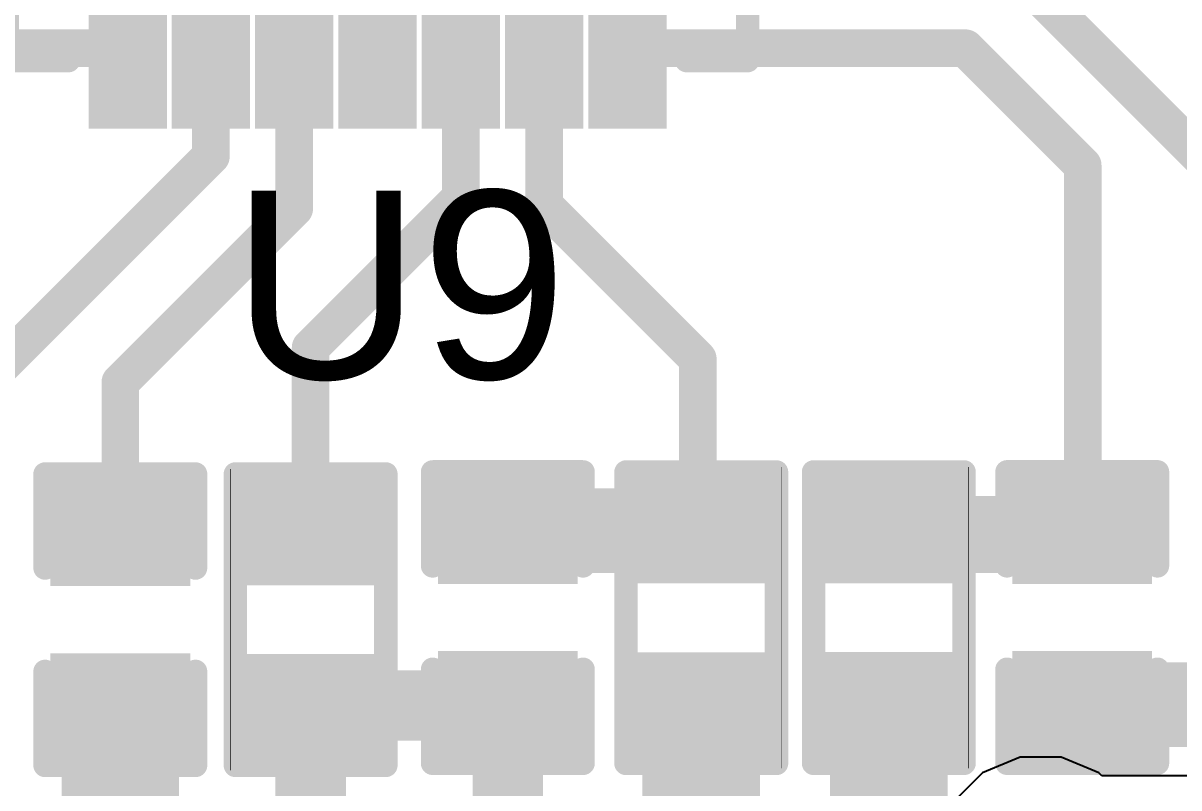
# Model space of a CAD drawing. Header units: inches. Extents: x -1 to 208, y -10 to 150.
# Drawn here: x 12.61 to 18.86, y 43.75 to 47.88 of the extents above; entities that cross this region are included whole.
import ezdxf

# ---------------------------------------------------------------- set-up
doc = ezdxf.new("R2010")
doc.units = ezdxf.units.IN
for name, color, linetype in [('Bottom Layer', 5, 'Continuous'), ('Top Layer', 1, 'Continuous'), ('Top Overlay', 2, 'Continuous'), ('Top Paste', 8, 'Continuous'), ('Top Solder', 216, 'Continuous')]:
    doc.layers.add(name, color=color, linetype=linetype)
doc.styles.add('Arial', font='', dxfattribs={"height": 0.2})
doc.styles.get('Arial').set_extended_font_data('Arial')

# ---------------------------------------------------------------- blocks, each defined once
blk = doc.blocks.new('QFN_28_EP_4_4__7')
at = {"layer": 'Top Layer'}
for points in [[(-1.24, 2.2655), (-1.24, 1.6005), (-1.46, 1.6005), (-1.46, 2.2655)], [(-0.79, 2.2655), (-0.79, 1.6005), (-1.01, 1.6005), (-1.01, 2.2655)], [(-0.34, 2.2655), (-0.34, 1.6005), (-0.56, 1.6005), (-0.56, 2.2655)], [(0.11, 2.2655), (0.11, 1.6005), (-0.11, 1.6005), (-0.11, 2.2655)], [(0.56, 2.2655), (0.56, 1.6005), (0.34, 1.6005), (0.34, 2.2655)], [(1.01, 2.2655), (1.01, 1.6005), (0.79, 1.6005), (0.79, 2.2655)], [(1.46, 2.2655), (1.46, 1.6005), (1.24, 1.6005), (1.24, 2.2655)], [(-2.2655, 1.46), (-1.6005, 1.46), (-1.6005, 1.24), (-2.2655, 1.24)], [(1.6005, 1.46), (2.2655, 1.46), (2.2655, 1.24), (1.6005, 1.24)], [(-1.2, -1.2), (-1.2, 1.2), (1.2, 1.2), (1.2, -1.2)], [(-2.2655, 1.01), (-1.6005, 1.01), (-1.6005, 0.79), (-2.2655, 0.79)], [(1.6005, 1.01), (2.2655, 1.01), (2.2655, 0.79), (1.6005, 0.79)], [(-2.2655, 0.56), (-1.6005, 0.56), (-1.6005, 0.34), (-2.2655, 0.34)], [(1.6005, 0.56), (2.2655, 0.56), (2.2655, 0.34), (1.6005, 0.34)], [(-2.2655, 0.11), (-1.6005, 0.11), (-1.6005, -0.11), (-2.2655, -0.11)], [(1.6005, 0.11), (2.2655, 0.11), (2.2655, -0.11), (1.6005, -0.11)], [(-2.2655, -0.34), (-1.6005, -0.34), (-1.6005, -0.56), (-2.2655, -0.56)], [(1.6005, -0.34), (2.2655, -0.34), (2.2655, -0.56), (1.6005, -0.56)], [(-2.2655, -0.79), (-1.6005, -0.79), (-1.6005, -1.01), (-2.2655, -1.01)], [(1.6005, -0.79), (2.2655, -0.79), (2.2655, -1.01), (1.6005, -1.01)], [(-2.2655, -1.24), (-1.6005, -1.24), (-1.6005, -1.46), (-2.2655, -1.46)], [(1.6005, -1.24), (2.2655, -1.24), (2.2655, -1.46), (1.6005, -1.46)], [(-1.46, -2.2655), (-1.46, -1.6005), (-1.24, -1.6005), (-1.24, -2.2655)], [(-1.01, -2.2655), (-1.01, -1.6005), (-0.79, -1.6005), (-0.79, -2.2655)], [(-0.56, -2.2655), (-0.56, -1.6005), (-0.34, -1.6005), (-0.34, -2.2655)], [(-0.11, -2.2655), (-0.11, -1.6005), (0.11, -1.6005), (0.11, -2.2655)], [(0.34, -2.2655), (0.34, -1.6005), (0.56, -1.6005), (0.56, -2.2655)], [(0.79, -2.2655), (0.79, -1.6005), (1.01, -1.6005), (1.01, -2.2655)], [(1.24, -2.2655), (1.24, -1.6005), (1.46, -1.6005), (1.46, -2.2655)]]:
    blk.add_hatch(color=1, dxfattribs=at).paths.add_polyline_path(points)
at = {"layer": 'Top Paste'}
for points in [[(-1.24, 2.2655), (-1.24, 1.6005), (-1.46, 1.6005), (-1.46, 2.2655)], [(-0.79, 2.2655), (-0.79, 1.6005), (-1.01, 1.6005), (-1.01, 2.2655)], [(-0.34, 2.2655), (-0.34, 1.6005), (-0.56, 1.6005), (-0.56, 2.2655)], [(0.11, 2.2655), (0.11, 1.6005), (-0.11, 1.6005), (-0.11, 2.2655)], [(0.56, 2.2655), (0.56, 1.6005), (0.34, 1.6005), (0.34, 2.2655)], [(1.01, 2.2655), (1.01, 1.6005), (0.79, 1.6005), (0.79, 2.2655)], [(1.46, 2.2655), (1.46, 1.6005), (1.24, 1.6005), (1.24, 2.2655)], [(-2.2655, 1.46), (-1.6005, 1.46), (-1.6005, 1.24), (-2.2655, 1.24)], [(1.6005, 1.46), (2.2655, 1.46), (2.2655, 1.24), (1.6005, 1.24)], [(-1.2, -1.2), (-1.2, 1.2), (1.2, 1.2), (1.2, -1.2)], [(-2.2655, 1.01), (-1.6005, 1.01), (-1.6005, 0.79), (-2.2655, 0.79)], [(1.6005, 1.01), (2.2655, 1.01), (2.2655, 0.79), (1.6005, 0.79)], [(-2.2655, 0.56), (-1.6005, 0.56), (-1.6005, 0.34), (-2.2655, 0.34)], [(1.6005, 0.56), (2.2655, 0.56), (2.2655, 0.34), (1.6005, 0.34)], [(-2.2655, 0.11), (-1.6005, 0.11), (-1.6005, -0.11), (-2.2655, -0.11)], [(1.6005, 0.11), (2.2655, 0.11), (2.2655, -0.11), (1.6005, -0.11)], [(-2.2655, -0.34), (-1.6005, -0.34), (-1.6005, -0.56), (-2.2655, -0.56)], [(1.6005, -0.34), (2.2655, -0.34), (2.2655, -0.56), (1.6005, -0.56)], [(-2.2655, -0.79), (-1.6005, -0.79), (-1.6005, -1.01), (-2.2655, -1.01)], [(1.6005, -0.79), (2.2655, -0.79), (2.2655, -1.01), (1.6005, -1.01)], [(-2.2655, -1.24), (-1.6005, -1.24), (-1.6005, -1.46), (-2.2655, -1.46)], [(1.6005, -1.24), (2.2655, -1.24), (2.2655, -1.46), (1.6005, -1.46)], [(-1.46, -2.2655), (-1.46, -1.6005), (-1.24, -1.6005), (-1.24, -2.2655)], [(-1.01, -2.2655), (-1.01, -1.6005), (-0.79, -1.6005), (-0.79, -2.2655)], [(-0.56, -2.2655), (-0.56, -1.6005), (-0.34, -1.6005), (-0.34, -2.2655)], [(-0.11, -2.2655), (-0.11, -1.6005), (0.11, -1.6005), (0.11, -2.2655)], [(0.34, -2.2655), (0.34, -1.6005), (0.56, -1.6005), (0.56, -2.2655)], [(0.79, -2.2655), (0.79, -1.6005), (1.01, -1.6005), (1.01, -2.2655)], [(1.24, -2.2655), (1.24, -1.6005), (1.46, -1.6005), (1.46, -2.2655)]]:
    blk.add_hatch(color=8, dxfattribs=at).paths.add_polyline_path(points)
at = {"layer": 'Top Solder'}
for points in [[(-1.1384, 2.3671), (-1.1384, 1.4989), (-1.5616, 1.4989), (-1.5616, 2.3671)], [(-0.6884, 2.3671), (-0.6884, 1.4989), (-1.1116, 1.4989), (-1.1116, 2.3671)], [(-0.2384, 2.3671), (-0.2384, 1.4989), (-0.6616, 1.4989), (-0.6616, 2.3671)], [(0.2116, 2.3671), (0.2116, 1.4989), (-0.2116, 1.4989), (-0.2116, 2.3671)], [(0.6616, 2.3671), (0.6616, 1.4989), (0.2384, 1.4989), (0.2384, 2.3671)], [(1.1116, 2.3671), (1.1116, 1.4989), (0.6884, 1.4989), (0.6884, 2.3671)], [(1.5616, 2.3671), (1.5616, 1.4989), (1.1384, 1.4989), (1.1384, 2.3671)], [(-2.3671, 1.5616), (-1.4989, 1.5616), (-1.4989, 1.1384), (-2.3671, 1.1384)], [(1.4989, 1.5616), (2.3671, 1.5616), (2.3671, 1.1384), (1.4989, 1.1384)], [(-1.3016, -1.3016), (-1.3016, 1.3016), (1.3016, 1.3016), (1.3016, -1.3016)], [(-2.3671, 1.1116), (-1.4989, 1.1116), (-1.4989, 0.6884), (-2.3671, 0.6884)], [(1.4989, 1.1116), (2.3671, 1.1116), (2.3671, 0.6884), (1.4989, 0.6884)], [(-2.3671, 0.6616), (-1.4989, 0.6616), (-1.4989, 0.2384), (-2.3671, 0.2384)], [(1.4989, 0.6616), (2.3671, 0.6616), (2.3671, 0.2384), (1.4989, 0.2384)], [(-2.3671, 0.2116), (-1.4989, 0.2116), (-1.4989, -0.2116), (-2.3671, -0.2116)], [(1.4989, 0.2116), (2.3671, 0.2116), (2.3671, -0.2116), (1.4989, -0.2116)], [(-2.3671, -0.2384), (-1.4989, -0.2384), (-1.4989, -0.6616), (-2.3671, -0.6616)], [(1.4989, -0.2384), (2.3671, -0.2384), (2.3671, -0.6616), (1.4989, -0.6616)], [(-2.3671, -0.6884), (-1.4989, -0.6884), (-1.4989, -1.1116), (-2.3671, -1.1116)], [(1.4989, -0.6884), (2.3671, -0.6884), (2.3671, -1.1116), (1.4989, -1.1116)], [(-2.3671, -1.1384), (-1.4989, -1.1384), (-1.4989, -1.5616), (-2.3671, -1.5616)], [(1.4989, -1.1384), (2.3671, -1.1384), (2.3671, -1.5616), (1.4989, -1.5616)], [(-1.5616, -2.3671), (-1.5616, -1.4989), (-1.1384, -1.4989), (-1.1384, -2.3671)], [(-1.1116, -2.3671), (-1.1116, -1.4989), (-0.6884, -1.4989), (-0.6884, -2.3671)], [(-0.6616, -2.3671), (-0.6616, -1.4989), (-0.2384, -1.4989), (-0.2384, -2.3671)], [(-0.2116, -2.3671), (-0.2116, -1.4989), (0.2116, -1.4989), (0.2116, -2.3671)], [(0.2384, -2.3671), (0.2384, -1.4989), (0.6616, -1.4989), (0.6616, -2.3671)], [(0.6884, -2.3671), (0.6884, -1.4989), (1.1116, -1.4989), (1.1116, -2.3671)], [(1.1384, -2.3671), (1.1384, -1.4989), (1.5616, -1.4989), (1.5616, -2.3671)]]:
    blk.add_hatch(color=216, dxfattribs=at).paths.add_polyline_path(points)
at = {"layer": 'Top Overlay'}
for points in [[(-2, 2, 0.127, 0.127, 0), (-2, 1.6698, 0.127, 0.127, 0)], [(-1.6698, 2, 0.127, 0.127, 0), (-2, 2, 0.127, 0.127, 0)], [(2, 2, 0.127, 0.127, 0), (1.6698, 2, 0.127, 0.127, 0)], [(2, 2, 0.127, 0.127, 0), (2, 1.6698, 0.127, 0.127, 0)], [(-2.5146, 1.4478, 0.127, 0.127, 0), (-2.5146, 1.2954, 0.127, 0.127, 0)], [(-2.4384, 1.3716, 0.127, 0.127, 0), (-2.5146, 1.4478, 0.127, 0.127, 0)], [(-2.4384, 1.3716, 0.127, 0.127, 0), (-2.5146, 1.2954, 0.127, 0.127, 0)], [(-2, -1.6698, 0.127, 0.127, 0), (-2, -2, 0.127, 0.127, 0)], [(2, -1.6698, 0.127, 0.127, 0), (2, -2, 0.127, 0.127, 0)], [(-1.6698, -2, 0.127, 0.127, 0), (-2, -2, 0.127, 0.127, 0)], [(2, -2, 0.127, 0.127, 0), (1.6698, -2, 0.127, 0.127, 0)]]:
    blk.add_lwpolyline(points, format="xyseb", dxfattribs=at)
for points in [[(-2.0318, 2, 0.0635, 0.0635, 1), (-1.9683, 2, 0.0635, 0.0635, 1)], [(-2.0318, 2, 0.0635, 0.0635, 1), (-1.9683, 2, 0.0635, 0.0635, 1)], [(-1.7016, 2, 0.0635, 0.0635, 1), (-1.6381, 2, 0.0635, 0.0635, 1)], [(1.6381, 2, 0.0635, 0.0635, 1), (1.7016, 2, 0.0635, 0.0635, 1)], [(1.9683, 2, 0.0635, 0.0635, 1), (2.0318, 2, 0.0635, 0.0635, 1)], [(1.9683, 2, 0.0635, 0.0635, 1), (2.0318, 2, 0.0635, 0.0635, 1)], [(-2.0318, 1.6698, 0.0635, 0.0635, 1), (-1.9683, 1.6698, 0.0635, 0.0635, 1)], [(1.9683, 1.6698, 0.0635, 0.0635, 1), (2.0318, 1.6698, 0.0635, 0.0635, 1)], [(-2.5463, 1.4478, 0.0635, 0.0635, 1), (-2.4829, 1.4478, 0.0635, 0.0635, 1)], [(-2.5463, 1.4478, 0.0635, 0.0635, 1), (-2.4829, 1.4478, 0.0635, 0.0635, 1)], [(-2.4701, 1.3716, 0.0635, 0.0635, 1), (-2.4066, 1.3716, 0.0635, 0.0635, 1)], [(-2.4701, 1.3716, 0.0635, 0.0635, 1), (-2.4066, 1.3716, 0.0635, 0.0635, 1)], [(-2.5463, 1.2954, 0.0635, 0.0635, 1), (-2.4829, 1.2954, 0.0635, 0.0635, 1)], [(-2.5463, 1.2954, 0.0635, 0.0635, 1), (-2.4829, 1.2954, 0.0635, 0.0635, 1)], [(-2.0318, -1.6698, 0.0635, 0.0635, 1), (-1.9683, -1.6698, 0.0635, 0.0635, 1)], [(1.9683, -1.6698, 0.0635, 0.0635, 1), (2.0318, -1.6698, 0.0635, 0.0635, 1)], [(-2.0318, -2, 0.0635, 0.0635, 1), (-1.9683, -2, 0.0635, 0.0635, 1)], [(-2.0318, -2, 0.0635, 0.0635, 1), (-1.9683, -2, 0.0635, 0.0635, 1)], [(-1.7016, -2, 0.0635, 0.0635, 1), (-1.6381, -2, 0.0635, 0.0635, 1)], [(1.6381, -2, 0.0635, 0.0635, 1), (1.7016, -2, 0.0635, 0.0635, 1)], [(1.9683, -2, 0.0635, 0.0635, 1), (2.0318, -2, 0.0635, 0.0635, 1)], [(1.9683, -2, 0.0635, 0.0635, 1), (2.0318, -2, 0.0635, 0.0635, 1)]]:
    blk.add_lwpolyline(points, format="xyseb", close=True, dxfattribs=at)
blk = doc.blocks.new('R___0402_33')
at = {"layer": 'Top Layer'}
for points in [[(-0.6985, -0.3175), (-0.6985, 0.3175), (-0.2413, 0.3175), (-0.2413, -0.3175)], [(0.2413, -0.3175), (0.2413, 0.3175), (0.6985, 0.3175), (0.6985, -0.3175)]]:
    blk.add_hatch(color=1, dxfattribs=at).paths.add_polyline_path(points)
at = {"layer": 'Top Paste'}
for points in [[(-0.6985, -0.3175), (-0.6985, 0.3175), (-0.2413, 0.3175), (-0.2413, -0.3175)], [(0.2413, -0.3175), (0.2413, 0.3175), (0.6985, 0.3175), (0.6985, -0.3175)]]:
    blk.add_hatch(color=8, dxfattribs=at).paths.add_polyline_path(points)
at = {"layer": 'Top Solder'}
for points in [[(-0.7535, -0.3725), (-0.7535, 0.3725), (-0.1863, 0.3725), (-0.1863, -0.3725)], [(0.1863, -0.3725), (0.1863, 0.3725), (0.7535, 0.3725), (0.7535, -0.3725)]]:
    blk.add_hatch(color=216, dxfattribs=at).paths.add_polyline_path(points)
at = {"layer": 'Top Overlay'}
for points in [[(-0.7874, -0.4064, 0.127, 0.127, 0), (-0.7874, 0.4064, 0.127, 0.127, 0)], [(0.7874, 0.4064, 0.127, 0.127, 0), (-0.7874, 0.4064, 0.127, 0.127, 0)], [(0.7874, -0.4064, 0.127, 0.127, 0), (0.7874, 0.4064, 0.127, 0.127, 0)], [(0.7874, -0.4064, 0.127, 0.127, 0), (-0.7874, -0.4064, 0.127, 0.127, 0)], [(0.8128, -0.4318, 0.00323, 0.00323, 0), (-0.8128, -0.4318, 0.00323, 0.00323, 0)]]:
    blk.add_lwpolyline(points, format="xyseb", dxfattribs=at)
for points in [[(-0.8191, 0.4064, 0.0635, 0.0635, 1), (-0.7556, 0.4064, 0.0635, 0.0635, 1)], [(-0.8191, 0.4064, 0.0635, 0.0635, 1), (-0.7556, 0.4064, 0.0635, 0.0635, 1)], [(0.7556, 0.4064, 0.0635, 0.0635, 1), (0.8191, 0.4064, 0.0635, 0.0635, 1)], [(0.7556, 0.4064, 0.0635, 0.0635, 1), (0.8191, 0.4064, 0.0635, 0.0635, 1)], [(-0.8191, -0.4064, 0.0635, 0.0635, 1), (-0.7556, -0.4064, 0.0635, 0.0635, 1)], [(-0.8191, -0.4064, 0.0635, 0.0635, 1), (-0.7556, -0.4064, 0.0635, 0.0635, 1)], [(0.7556, -0.4064, 0.0635, 0.0635, 1), (0.8191, -0.4064, 0.0635, 0.0635, 1)], [(0.7556, -0.4064, 0.0635, 0.0635, 1), (0.8191, -0.4064, 0.0635, 0.0635, 1)], [(-0.8136, -0.4318, 0.00161, 0.00161, 1), (-0.812, -0.4318, 0.00161, 0.00161, 1)], [(0.812, -0.4318, 0.00161, 0.00161, 1), (0.8136, -0.4318, 0.00161, 0.00161, 1)]]:
    blk.add_lwpolyline(points, format="xyseb", close=True, dxfattribs=at)
blk = doc.blocks.new('R___0402_34')
at = {"layer": 'Top Layer'}
for points in [[(-0.6985, -0.3175), (-0.6985, 0.3175), (-0.2413, 0.3175), (-0.2413, -0.3175)], [(0.2413, -0.3175), (0.2413, 0.3175), (0.6985, 0.3175), (0.6985, -0.3175)]]:
    blk.add_hatch(color=1, dxfattribs=at).paths.add_polyline_path(points)
at = {"layer": 'Top Paste'}
for points in [[(-0.6985, -0.3175), (-0.6985, 0.3175), (-0.2413, 0.3175), (-0.2413, -0.3175)], [(0.2413, -0.3175), (0.2413, 0.3175), (0.6985, 0.3175), (0.6985, -0.3175)]]:
    blk.add_hatch(color=8, dxfattribs=at).paths.add_polyline_path(points)
at = {"layer": 'Top Solder'}
for points in [[(-0.7535, -0.3725), (-0.7535, 0.3725), (-0.1863, 0.3725), (-0.1863, -0.3725)], [(0.1863, -0.3725), (0.1863, 0.3725), (0.7535, 0.3725), (0.7535, -0.3725)]]:
    blk.add_hatch(color=216, dxfattribs=at).paths.add_polyline_path(points)
at = {"layer": 'Top Overlay'}
for points in [[(-0.7874, 0.4064, 0.127, 0.127, 0), (-0.7874, -0.4064, 0.127, 0.127, 0)], [(-0.7874, 0.4064, 0.127, 0.127, 0), (0.7874, 0.4064, 0.127, 0.127, 0)], [(0.7874, 0.4064, 0.127, 0.127, 0), (0.7874, -0.4064, 0.127, 0.127, 0)], [(-0.7874, -0.4064, 0.127, 0.127, 0), (0.7874, -0.4064, 0.127, 0.127, 0)], [(-0.8128, -0.4318, 0.00323, 0.00323, 0), (0.8128, -0.4318, 0.00323, 0.00323, 0)]]:
    blk.add_lwpolyline(points, format="xyseb", dxfattribs=at)
for points in [[(-0.8191, 0.4064, 0.0635, 0.0635, 1), (-0.7556, 0.4064, 0.0635, 0.0635, 1)], [(-0.8191, 0.4064, 0.0635, 0.0635, 1), (-0.7556, 0.4064, 0.0635, 0.0635, 1)], [(0.7556, 0.4064, 0.0635, 0.0635, 1), (0.8191, 0.4064, 0.0635, 0.0635, 1)], [(0.7556, 0.4064, 0.0635, 0.0635, 1), (0.8191, 0.4064, 0.0635, 0.0635, 1)], [(-0.8191, -0.4064, 0.0635, 0.0635, 1), (-0.7556, -0.4064, 0.0635, 0.0635, 1)], [(-0.8191, -0.4064, 0.0635, 0.0635, 1), (-0.7556, -0.4064, 0.0635, 0.0635, 1)], [(0.7556, -0.4064, 0.0635, 0.0635, 1), (0.8191, -0.4064, 0.0635, 0.0635, 1)], [(0.7556, -0.4064, 0.0635, 0.0635, 1), (0.8191, -0.4064, 0.0635, 0.0635, 1)], [(-0.8136, -0.4318, 0.00161, 0.00161, 1), (-0.812, -0.4318, 0.00161, 0.00161, 1)], [(0.812, -0.4318, 0.00161, 0.00161, 1), (0.8136, -0.4318, 0.00161, 0.00161, 1)]]:
    blk.add_lwpolyline(points, format="xyseb", close=True, dxfattribs=at)
blk = doc.blocks.new('R___0402_36')
at = {"layer": 'Top Layer'}
for points in [[(-0.6985, -0.3175), (-0.6985, 0.3175), (-0.2413, 0.3175), (-0.2413, -0.3175)], [(0.2413, -0.3175), (0.2413, 0.3175), (0.6985, 0.3175), (0.6985, -0.3175)]]:
    blk.add_hatch(color=1, dxfattribs=at).paths.add_polyline_path(points)
at = {"layer": 'Top Paste'}
for points in [[(-0.6985, -0.3175), (-0.6985, 0.3175), (-0.2413, 0.3175), (-0.2413, -0.3175)], [(0.2413, -0.3175), (0.2413, 0.3175), (0.6985, 0.3175), (0.6985, -0.3175)]]:
    blk.add_hatch(color=8, dxfattribs=at).paths.add_polyline_path(points)
at = {"layer": 'Top Solder'}
for points in [[(-0.7535, -0.3725), (-0.7535, 0.3725), (-0.1863, 0.3725), (-0.1863, -0.3725)], [(0.1863, -0.3725), (0.1863, 0.3725), (0.7535, 0.3725), (0.7535, -0.3725)]]:
    blk.add_hatch(color=216, dxfattribs=at).paths.add_polyline_path(points)
at = {"layer": 'Top Overlay'}
for points in [[(-0.7874, 0.4064, 0.127, 0.127, 0), (-0.7874, -0.4064, 0.127, 0.127, 0)], [(-0.7874, 0.4064, 0.127, 0.127, 0), (0.7874, 0.4064, 0.127, 0.127, 0)], [(0.7874, 0.4064, 0.127, 0.127, 0), (0.7874, -0.4064, 0.127, 0.127, 0)], [(-0.7874, -0.4064, 0.127, 0.127, 0), (0.7874, -0.4064, 0.127, 0.127, 0)], [(-0.8128, -0.4318, 0.00323, 0.00323, 0), (0.8128, -0.4318, 0.00323, 0.00323, 0)]]:
    blk.add_lwpolyline(points, format="xyseb", dxfattribs=at)
for points in [[(-0.8191, 0.4064, 0.0635, 0.0635, 1), (-0.7556, 0.4064, 0.0635, 0.0635, 1)], [(-0.8191, 0.4064, 0.0635, 0.0635, 1), (-0.7556, 0.4064, 0.0635, 0.0635, 1)], [(0.7556, 0.4064, 0.0635, 0.0635, 1), (0.8191, 0.4064, 0.0635, 0.0635, 1)], [(0.7556, 0.4064, 0.0635, 0.0635, 1), (0.8191, 0.4064, 0.0635, 0.0635, 1)], [(-0.8191, -0.4064, 0.0635, 0.0635, 1), (-0.7556, -0.4064, 0.0635, 0.0635, 1)], [(-0.8191, -0.4064, 0.0635, 0.0635, 1), (-0.7556, -0.4064, 0.0635, 0.0635, 1)], [(0.7556, -0.4064, 0.0635, 0.0635, 1), (0.8191, -0.4064, 0.0635, 0.0635, 1)], [(0.7556, -0.4064, 0.0635, 0.0635, 1), (0.8191, -0.4064, 0.0635, 0.0635, 1)], [(-0.8136, -0.4318, 0.00161, 0.00161, 1), (-0.812, -0.4318, 0.00161, 0.00161, 1)], [(0.812, -0.4318, 0.00161, 0.00161, 1), (0.8136, -0.4318, 0.00161, 0.00161, 1)]]:
    blk.add_lwpolyline(points, format="xyseb", close=True, dxfattribs=at)
blk = doc.blocks.new('C___0402_118')
at = {"layer": 'Top Layer'}
for points in [[(-0.6985, -0.3175), (-0.6985, 0.3175), (-0.2413, 0.3175), (-0.2413, -0.3175)], [(0.2413, -0.3175), (0.2413, 0.3175), (0.6985, 0.3175), (0.6985, -0.3175)]]:
    blk.add_hatch(color=1, dxfattribs=at).paths.add_polyline_path(points)
at = {"layer": 'Top Paste'}
for points in [[(-0.6985, -0.3175), (-0.6985, 0.3175), (-0.2413, 0.3175), (-0.2413, -0.3175)], [(0.2413, -0.3175), (0.2413, 0.3175), (0.6985, 0.3175), (0.6985, -0.3175)]]:
    blk.add_hatch(color=8, dxfattribs=at).paths.add_polyline_path(points)
at = {"layer": 'Top Solder'}
for points in [[(-0.7585, -0.3775), (-0.7585, 0.3775), (-0.1813, 0.3775), (-0.1813, -0.3775)], [(0.1813, -0.3775), (0.1813, 0.3775), (0.7585, 0.3775), (0.7585, -0.3775)]]:
    blk.add_hatch(color=216, dxfattribs=at).paths.add_polyline_path(points)
at = {"layer": 'Top Overlay'}
for points in [[(-0.7874, 0.4064, 0.127, 0.127, 0), (-0.2794, 0.4064, 0.127, 0.127, 0)], [(-0.7874, 0.4064, 0.127, 0.127, 0), (-0.7874, -0.4064, 0.127, 0.127, 0)], [(0.2794, 0.4064, 0.127, 0.127, 0), (0.7874, 0.4064, 0.127, 0.127, 0)], [(0.7874, 0.4064, 0.127, 0.127, 0), (0.7874, -0.4064, 0.127, 0.127, 0)], [(-0.7874, -0.4064, 0.127, 0.127, 0), (-0.2794, -0.4064, 0.127, 0.127, 0)], [(0.2794, -0.4064, 0.127, 0.127, 0), (0.7874, -0.4064, 0.127, 0.127, 0)]]:
    blk.add_lwpolyline(points, format="xyseb", dxfattribs=at)
for points in [[(-0.8191, 0.4064, 0.0635, 0.0635, 1), (-0.7556, 0.4064, 0.0635, 0.0635, 1)], [(-0.8191, 0.4064, 0.0635, 0.0635, 1), (-0.7556, 0.4064, 0.0635, 0.0635, 1)], [(-0.3111, 0.4064, 0.0635, 0.0635, 1), (-0.2477, 0.4064, 0.0635, 0.0635, 1)], [(0.2477, 0.4064, 0.0635, 0.0635, 1), (0.3111, 0.4064, 0.0635, 0.0635, 1)], [(0.7556, 0.4064, 0.0635, 0.0635, 1), (0.8191, 0.4064, 0.0635, 0.0635, 1)], [(0.7556, 0.4064, 0.0635, 0.0635, 1), (0.8191, 0.4064, 0.0635, 0.0635, 1)], [(-0.8191, -0.4064, 0.0635, 0.0635, 1), (-0.7556, -0.4064, 0.0635, 0.0635, 1)], [(-0.8191, -0.4064, 0.0635, 0.0635, 1), (-0.7556, -0.4064, 0.0635, 0.0635, 1)], [(-0.3111, -0.4064, 0.0635, 0.0635, 1), (-0.2477, -0.4064, 0.0635, 0.0635, 1)], [(0.2477, -0.4064, 0.0635, 0.0635, 1), (0.3111, -0.4064, 0.0635, 0.0635, 1)], [(0.7556, -0.4064, 0.0635, 0.0635, 1), (0.8191, -0.4064, 0.0635, 0.0635, 1)], [(0.7556, -0.4064, 0.0635, 0.0635, 1), (0.8191, -0.4064, 0.0635, 0.0635, 1)]]:
    blk.add_lwpolyline(points, format="xyseb", close=True, dxfattribs=at)
blk = doc.blocks.new('C___0402_119')
at = {"layer": 'Top Layer'}
for points in [[(-0.6985, -0.3175), (-0.6985, 0.3175), (-0.2413, 0.3175), (-0.2413, -0.3175)], [(0.2413, -0.3175), (0.2413, 0.3175), (0.6985, 0.3175), (0.6985, -0.3175)]]:
    blk.add_hatch(color=1, dxfattribs=at).paths.add_polyline_path(points)
at = {"layer": 'Top Paste'}
for points in [[(-0.6985, -0.3175), (-0.6985, 0.3175), (-0.2413, 0.3175), (-0.2413, -0.3175)], [(0.2413, -0.3175), (0.2413, 0.3175), (0.6985, 0.3175), (0.6985, -0.3175)]]:
    blk.add_hatch(color=8, dxfattribs=at).paths.add_polyline_path(points)
at = {"layer": 'Top Solder'}
for points in [[(-0.7585, -0.3775), (-0.7585, 0.3775), (-0.1813, 0.3775), (-0.1813, -0.3775)], [(0.1813, -0.3775), (0.1813, 0.3775), (0.7585, 0.3775), (0.7585, -0.3775)]]:
    blk.add_hatch(color=216, dxfattribs=at).paths.add_polyline_path(points)
at = {"layer": 'Top Overlay'}
for points in [[(-0.7874, 0.4064, 0.127, 0.127, 0), (-0.2794, 0.4064, 0.127, 0.127, 0)], [(-0.7874, 0.4064, 0.127, 0.127, 0), (-0.7874, -0.4064, 0.127, 0.127, 0)], [(0.2794, 0.4064, 0.127, 0.127, 0), (0.7874, 0.4064, 0.127, 0.127, 0)], [(0.7874, 0.4064, 0.127, 0.127, 0), (0.7874, -0.4064, 0.127, 0.127, 0)], [(-0.7874, -0.4064, 0.127, 0.127, 0), (-0.2794, -0.4064, 0.127, 0.127, 0)], [(0.2794, -0.4064, 0.127, 0.127, 0), (0.7874, -0.4064, 0.127, 0.127, 0)]]:
    blk.add_lwpolyline(points, format="xyseb", dxfattribs=at)
for points in [[(-0.8191, 0.4064, 0.0635, 0.0635, 1), (-0.7556, 0.4064, 0.0635, 0.0635, 1)], [(-0.8191, 0.4064, 0.0635, 0.0635, 1), (-0.7556, 0.4064, 0.0635, 0.0635, 1)], [(-0.3111, 0.4064, 0.0635, 0.0635, 1), (-0.2477, 0.4064, 0.0635, 0.0635, 1)], [(0.2477, 0.4064, 0.0635, 0.0635, 1), (0.3111, 0.4064, 0.0635, 0.0635, 1)], [(0.7556, 0.4064, 0.0635, 0.0635, 1), (0.8191, 0.4064, 0.0635, 0.0635, 1)], [(0.7556, 0.4064, 0.0635, 0.0635, 1), (0.8191, 0.4064, 0.0635, 0.0635, 1)], [(-0.8191, -0.4064, 0.0635, 0.0635, 1), (-0.7556, -0.4064, 0.0635, 0.0635, 1)], [(-0.8191, -0.4064, 0.0635, 0.0635, 1), (-0.7556, -0.4064, 0.0635, 0.0635, 1)], [(-0.3111, -0.4064, 0.0635, 0.0635, 1), (-0.2477, -0.4064, 0.0635, 0.0635, 1)], [(0.2477, -0.4064, 0.0635, 0.0635, 1), (0.3111, -0.4064, 0.0635, 0.0635, 1)], [(0.7556, -0.4064, 0.0635, 0.0635, 1), (0.8191, -0.4064, 0.0635, 0.0635, 1)], [(0.7556, -0.4064, 0.0635, 0.0635, 1), (0.8191, -0.4064, 0.0635, 0.0635, 1)]]:
    blk.add_lwpolyline(points, format="xyseb", close=True, dxfattribs=at)
blk = doc.blocks.new('C___0402_159')
at = {"layer": 'Top Layer'}
for points in [[(-0.6985, -0.3175), (-0.6985, 0.3175), (-0.2413, 0.3175), (-0.2413, -0.3175)], [(0.2413, -0.3175), (0.2413, 0.3175), (0.6985, 0.3175), (0.6985, -0.3175)]]:
    blk.add_hatch(color=1, dxfattribs=at).paths.add_polyline_path(points)
at = {"layer": 'Top Paste'}
for points in [[(-0.6985, -0.3175), (-0.6985, 0.3175), (-0.2413, 0.3175), (-0.2413, -0.3175)], [(0.2413, -0.3175), (0.2413, 0.3175), (0.6985, 0.3175), (0.6985, -0.3175)]]:
    blk.add_hatch(color=8, dxfattribs=at).paths.add_polyline_path(points)
at = {"layer": 'Top Solder'}
for points in [[(-0.7585, -0.3775), (-0.7585, 0.3775), (-0.1813, 0.3775), (-0.1813, -0.3775)], [(0.1813, -0.3775), (0.1813, 0.3775), (0.7585, 0.3775), (0.7585, -0.3775)]]:
    blk.add_hatch(color=216, dxfattribs=at).paths.add_polyline_path(points)
at = {"layer": 'Top Overlay'}
for points in [[(-0.7874, 0.4064, 0.127, 0.127, 0), (-0.2794, 0.4064, 0.127, 0.127, 0)], [(-0.7874, 0.4064, 0.127, 0.127, 0), (-0.7874, -0.4064, 0.127, 0.127, 0)], [(0.2794, 0.4064, 0.127, 0.127, 0), (0.7874, 0.4064, 0.127, 0.127, 0)], [(0.7874, 0.4064, 0.127, 0.127, 0), (0.7874, -0.4064, 0.127, 0.127, 0)], [(-0.7874, -0.4064, 0.127, 0.127, 0), (-0.2794, -0.4064, 0.127, 0.127, 0)], [(0.2794, -0.4064, 0.127, 0.127, 0), (0.7874, -0.4064, 0.127, 0.127, 0)]]:
    blk.add_lwpolyline(points, format="xyseb", dxfattribs=at)
for points in [[(-0.8191, 0.4064, 0.0635, 0.0635, 1), (-0.7556, 0.4064, 0.0635, 0.0635, 1)], [(-0.8191, 0.4064, 0.0635, 0.0635, 1), (-0.7556, 0.4064, 0.0635, 0.0635, 1)], [(-0.3111, 0.4064, 0.0635, 0.0635, 1), (-0.2477, 0.4064, 0.0635, 0.0635, 1)], [(0.2477, 0.4064, 0.0635, 0.0635, 1), (0.3111, 0.4064, 0.0635, 0.0635, 1)], [(0.7556, 0.4064, 0.0635, 0.0635, 1), (0.8191, 0.4064, 0.0635, 0.0635, 1)], [(0.7556, 0.4064, 0.0635, 0.0635, 1), (0.8191, 0.4064, 0.0635, 0.0635, 1)], [(-0.8191, -0.4064, 0.0635, 0.0635, 1), (-0.7556, -0.4064, 0.0635, 0.0635, 1)], [(-0.8191, -0.4064, 0.0635, 0.0635, 1), (-0.7556, -0.4064, 0.0635, 0.0635, 1)], [(-0.3111, -0.4064, 0.0635, 0.0635, 1), (-0.2477, -0.4064, 0.0635, 0.0635, 1)], [(0.2477, -0.4064, 0.0635, 0.0635, 1), (0.3111, -0.4064, 0.0635, 0.0635, 1)], [(0.7556, -0.4064, 0.0635, 0.0635, 1), (0.8191, -0.4064, 0.0635, 0.0635, 1)], [(0.7556, -0.4064, 0.0635, 0.0635, 1), (0.8191, -0.4064, 0.0635, 0.0635, 1)]]:
    blk.add_lwpolyline(points, format="xyseb", close=True, dxfattribs=at)

msp = doc.modelspace()

# ---------------------------------------------------------------- hatches: boundary and pattern name
at = {"layer": 'Top Layer'}
for points in [[(14.913, 44.9081), (16.593, 44.9081), (16.593, 45.3647), (14.913, 45.3647)], [(17.0341, 44.9084), (18.6514, 44.9084), (18.6514, 45.3237), (17.0341, 45.3237)], [(12.819, 43.1297), (13.4542, 43.1297), (13.4542, 44.4141), (12.819, 44.4141)], [(15.958, 43.1297), (16.593, 43.1297), (16.593, 44.4249), (15.958, 44.4249)], [(16.9714, 43.1297), (17.6064, 43.1297), (17.6064, 44.4253), (16.9714, 44.4253)], [(18.0164, 43.9676), (19.6958, 43.9676), (19.6958, 44.4258), (18.0164, 44.4258)]]:
    msp.add_hatch(color=1, dxfattribs=at).paths.add_polyline_path(points)

# ---------------------------------------------------------------- linework, layer by layer
at = {"layer": 'Bottom Layer'}
for p, q in [((17.9989, 43.9123), (17.7953, 43.828)), ((18.2193, 43.9123), (17.9989, 43.9123)), ((18.4229, 43.828), (18.2193, 43.9123)), ((17.7953, 43.828), (17.6395, 43.6721)), ((18.4394, 43.8115), (18.4229, 43.828)), ((21.485, 43.8115), (18.4394, 43.8115))]:
    msp.add_line(p, q, dxfattribs=at)
at = {"layer": 'Top Layer'}
for points in [[(17.8023, 48.3272, 0.2032, 0.2032, 0), (19.5725, 46.557, 0.2032, 0.2032, 0)], [(11.4765, 47.7442, 0.2032, 0.2032, 0), (13.1765, 47.7442, 0.2032, 0.2032, 0)], [(13.6265, 47.161, 0.2032, 0.2032, 0), (13.6265, 47.7442, 0.2032, 0.2032, 0)], [(14.0765, 46.8779, 0.2032, 0.2032, 0), (14.0765, 47.7442, 0.2032, 0.2032, 0)], [(14.9765, 46.9372, 0.2032, 0.2032, 0), (14.9765, 47.7442, 0.2032, 0.2032, 0)], [(15.4265, 46.8947, 0.2032, 0.2032, 0), (15.4265, 47.7442, 0.2032, 0.2032, 0)], [(15.8765, 47.7442, 0.2032, 0.2032, 0), (17.7027, 47.7442, 0.2032, 0.2032, 0)], [(17.7027, 47.7442, 0.2032, 0.2032, 0), (18.3365, 47.1104, 0.2032, 0.2032, 0)], [(12.0797, 45.6142, 0.2032, 0.2032, 0), (13.6265, 47.161, 0.2032, 0.2032, 0)], [(18.3365, 45.2475, 0.2032, 0.2032, 0), (18.3365, 47.1104, 0.2032, 0.2032, 0)], [(14.1649, 46.1257, 0.2032, 0.2032, 0), (14.9765, 46.9372, 0.2032, 0.2032, 0)], [(13.1367, 45.9381, 0.2032, 0.2032, 0), (14.0765, 46.8779, 0.2032, 0.2032, 0)], [(15.4265, 46.8947, 0.2032, 0.2032, 0), (16.2568, 46.0644, 0.2032, 0.2032, 0)], [(14.1649, 45.1255, 0.2032, 0.2032, 0), (14.1649, 46.1257, 0.2032, 0.2032, 0)], [(16.2568, 45.1443, 0.2032, 0.2032, 0), (16.2568, 46.0644, 0.2032, 0.2032, 0)], [(13.1367, 45.1253, 0.2032, 0.2032, 0), (13.1367, 45.9381, 0.2032, 0.2032, 0)], [(18.2255, 45.1365, 0.2032, 0.2032, 0), (18.3365, 45.2475, 0.2032, 0.2032, 0)], [(17.2889, 45.1365, 0.2032, 0.2032, 0), (18.2255, 45.1365, 0.2032, 0.2032, 0)], [(14.1649, 44.1857, 0.381, 0.381, 0), (14.1704, 44.1913, 0.381, 0.381, 0)], [(14.1649, 43.2313, 0.381, 0.381, 0), (14.1649, 44.1857, 0.381, 0.381, 0)], [(14.1704, 44.1913, 0.381, 0.381, 0), (15.2249, 44.1913, 0.381, 0.381, 0)], [(15.2249, 44.1913, 0.381, 0.381, 0), (15.2305, 44.1969, 0.381, 0.381, 0)], [(15.2305, 43.3884, 0.381, 0.381, 0), (15.2305, 44.1969, 0.381, 0.381, 0)]]:
    msp.add_lwpolyline(points, format="xyseb", dxfattribs=at)
for points in [[(13.1257, 47.7442, 0.1016, 0.1016, 1), (13.2273, 47.7442, 0.1016, 0.1016, 1)], [(13.5757, 47.7442, 0.1016, 0.1016, 1), (13.6773, 47.7442, 0.1016, 0.1016, 1)], [(14.0257, 47.7442, 0.1016, 0.1016, 1), (14.1273, 47.7442, 0.1016, 0.1016, 1)], [(14.9257, 47.7442, 0.1016, 0.1016, 1), (15.0273, 47.7442, 0.1016, 0.1016, 1)], [(15.3757, 47.7442, 0.1016, 0.1016, 1), (15.4773, 47.7442, 0.1016, 0.1016, 1)], [(15.8257, 47.7442, 0.1016, 0.1016, 1), (15.9273, 47.7442, 0.1016, 0.1016, 1)], [(17.6519, 47.7442, 0.1016, 0.1016, 1), (17.7535, 47.7442, 0.1016, 0.1016, 1)], [(17.6519, 47.7442, 0.1016, 0.1016, 1), (17.7535, 47.7442, 0.1016, 0.1016, 1)], [(13.5757, 47.161, 0.1016, 0.1016, 1), (13.6773, 47.161, 0.1016, 0.1016, 1)], [(13.5757, 47.161, 0.1016, 0.1016, 1), (13.6773, 47.161, 0.1016, 0.1016, 1)], [(18.2857, 47.1104, 0.1016, 0.1016, 1), (18.3873, 47.1104, 0.1016, 0.1016, 1)], [(18.2857, 47.1104, 0.1016, 0.1016, 1), (18.3873, 47.1104, 0.1016, 0.1016, 1)], [(14.9257, 46.9372, 0.1016, 0.1016, 1), (15.0273, 46.9372, 0.1016, 0.1016, 1)], [(14.9257, 46.9372, 0.1016, 0.1016, 1), (15.0273, 46.9372, 0.1016, 0.1016, 1)], [(14.0257, 46.8779, 0.1016, 0.1016, 1), (14.1273, 46.8779, 0.1016, 0.1016, 1)], [(14.0257, 46.8779, 0.1016, 0.1016, 1), (14.1273, 46.8779, 0.1016, 0.1016, 1)], [(15.3757, 46.8947, 0.1016, 0.1016, 1), (15.4773, 46.8947, 0.1016, 0.1016, 1)], [(15.3757, 46.8947, 0.1016, 0.1016, 1), (15.4773, 46.8947, 0.1016, 0.1016, 1)], [(14.1141, 46.1257, 0.1016, 0.1016, 1), (14.2157, 46.1257, 0.1016, 0.1016, 1)], [(14.1141, 46.1257, 0.1016, 0.1016, 1), (14.2157, 46.1257, 0.1016, 0.1016, 1)], [(16.206, 46.0644, 0.1016, 0.1016, 1), (16.3076, 46.0644, 0.1016, 0.1016, 1)], [(16.206, 46.0644, 0.1016, 0.1016, 1), (16.3076, 46.0644, 0.1016, 0.1016, 1)], [(13.0859, 45.9381, 0.1016, 0.1016, 1), (13.1875, 45.9381, 0.1016, 0.1016, 1)], [(13.0859, 45.9381, 0.1016, 0.1016, 1), (13.1875, 45.9381, 0.1016, 0.1016, 1)], [(18.2857, 45.2475, 0.1016, 0.1016, 1), (18.3873, 45.2475, 0.1016, 0.1016, 1)], [(18.2857, 45.2475, 0.1016, 0.1016, 1), (18.3873, 45.2475, 0.1016, 0.1016, 1)], [(13.0859, 45.1253, 0.1016, 0.1016, 1), (13.1875, 45.1253, 0.1016, 0.1016, 1)], [(14.1141, 45.1255, 0.1016, 0.1016, 1), (14.2157, 45.1255, 0.1016, 0.1016, 1)], [(16.206, 45.1443, 0.1016, 0.1016, 1), (16.3076, 45.1443, 0.1016, 0.1016, 1)], [(17.2381, 45.1365, 0.1016, 0.1016, 1), (17.3397, 45.1365, 0.1016, 0.1016, 1)], [(18.1747, 45.1365, 0.1016, 0.1016, 1), (18.2763, 45.1365, 0.1016, 0.1016, 1)], [(18.1747, 45.1365, 0.1016, 0.1016, 1), (18.2763, 45.1365, 0.1016, 0.1016, 1)], [(14.0696, 44.1857, 0.1905, 0.1905, 1), (14.2601, 44.1857, 0.1905, 0.1905, 1)], [(14.0696, 44.1857, 0.1905, 0.1905, 1), (14.2601, 44.1857, 0.1905, 0.1905, 1)], [(14.0752, 44.1913, 0.1905, 0.1905, 1), (14.2657, 44.1913, 0.1905, 0.1905, 1)], [(14.0752, 44.1913, 0.1905, 0.1905, 1), (14.2657, 44.1913, 0.1905, 0.1905, 1)], [(15.1296, 44.1913, 0.1905, 0.1905, 1), (15.3201, 44.1913, 0.1905, 0.1905, 1)], [(15.1296, 44.1913, 0.1905, 0.1905, 1), (15.3201, 44.1913, 0.1905, 0.1905, 1)], [(15.1352, 44.1969, 0.1905, 0.1905, 1), (15.3257, 44.1969, 0.1905, 0.1905, 1)], [(15.1352, 44.1969, 0.1905, 0.1905, 1), (15.3257, 44.1969, 0.1905, 0.1905, 1)]]:
    msp.add_lwpolyline(points, format="xyseb", close=True, dxfattribs=at)

# ---------------------------------------------------------------- block references
for name, p, rotation in [('QFN_28_EP_4_4__7', (14.5265, 49.6772), 180), ('C___0402_159', (13.1367, 44.6554), 90), ('R___0402_33', (14.1649, 44.6556), 270), ('C___0402_118', (15.2305, 44.6668), 90), ('R___0402_34', (16.2755, 44.6662), 90), ('R___0402_36', (17.2889, 44.6666), 90), ('C___0402_119', (18.3339, 44.6671), 90)]:
    msp.add_blockref(name, p, dxfattribs=dict(rotation=rotation))

# ---------------------------------------------------------------- texts
at = {"layer": 'Top Overlay', "style": 'Arial'}
msp.add_text('U9', height=1.016, dxfattribs=at).set_placement((13.7365, 45.958))

doc.saveas('drawing.dxf')
